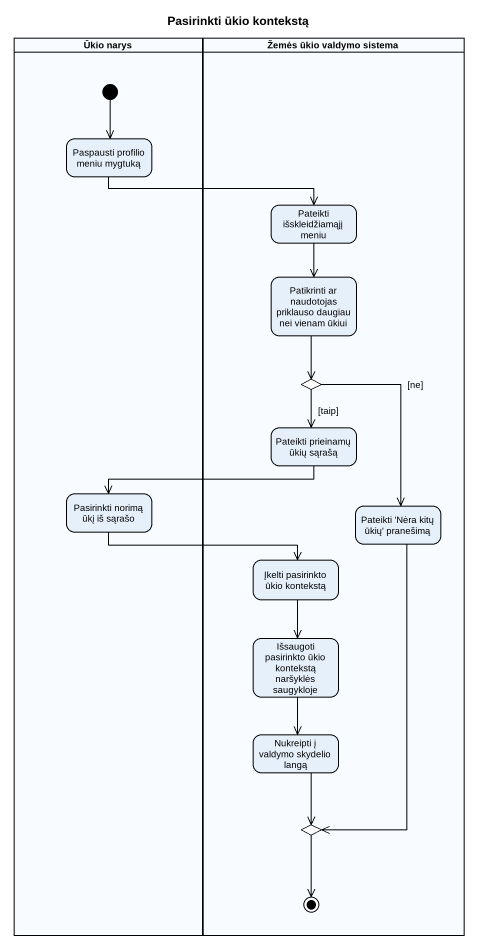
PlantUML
@startuml
title Pasirinkti ūkio kontekstą
hide empty description
state "Ūkio narys" as Ūkio_narys <<partition>> {
  state "Paspausti profilio meniu mygtuką" as Paspausti_profilio_meniu
  state "Pasirinkti norimą ūkį iš sąrašo" as Pasirinkti_norimą_ūkį_iš
  [*] --> Paspausti_profilio_meniu
}
state "Žemės ūkio valdymo sistema" as Žemės_ūkio_valdymo_sistema <<partition>> {
  state "Pateikti išskleidžiamąjį meniu" as Pateikti_išskleidžiamąjį
  state "Patikrinti ar naudotojas priklauso daugiau nei vienam ūkiui" as Patikrinti_ar_naudotojas
  state choice1 <<choice>>
  state "Pateikti prieinamų ūkių sąrašą" as Pateikti_prieinamų_ūkių
  state "Pateikti 'Nėra kitų ūkių' pranešimą" as Pateikti_Nėra_kitų_ūkių
  state "Įkelti pasirinkto ūkio kontekstą" as Įkelti_pasirinkto_ūkio
  state "Išsaugoti pasirinkto ūkio kontekstą naršyklės saugykloje" as Išsaugoti_pasirinkto_ūkio
  state "Nukreipti į valdymo skydelio langą" as Nukreipti_į_valdymo
  state choice2 <<choice>>
  choice2 --> [*]
}
Paspausti_profilio_meniu -right-> Pateikti_išskleidžiamąjį
Pateikti_išskleidžiamąjį --> Patikrinti_ar_naudotojas
Patikrinti_ar_naudotojas --> choice1
choice1 --> Pateikti_prieinamų_ūkių : [taip]
choice1 --> Pateikti_Nėra_kitų_ūkių : [ne]
Pateikti_prieinamų_ūkių -left-> Pasirinkti_norimą_ūkį_iš
Pasirinkti_norimą_ūkį_iš -right-> Įkelti_pasirinkto_ūkio
Pateikti_Nėra_kitų_ūkių --> choice2
Įkelti_pasirinkto_ūkio --> Išsaugoti_pasirinkto_ūkio
Išsaugoti_pasirinkto_ūkio --> Nukreipti_į_valdymo
Nukreipti_į_valdymo --> choice2
@enduml
